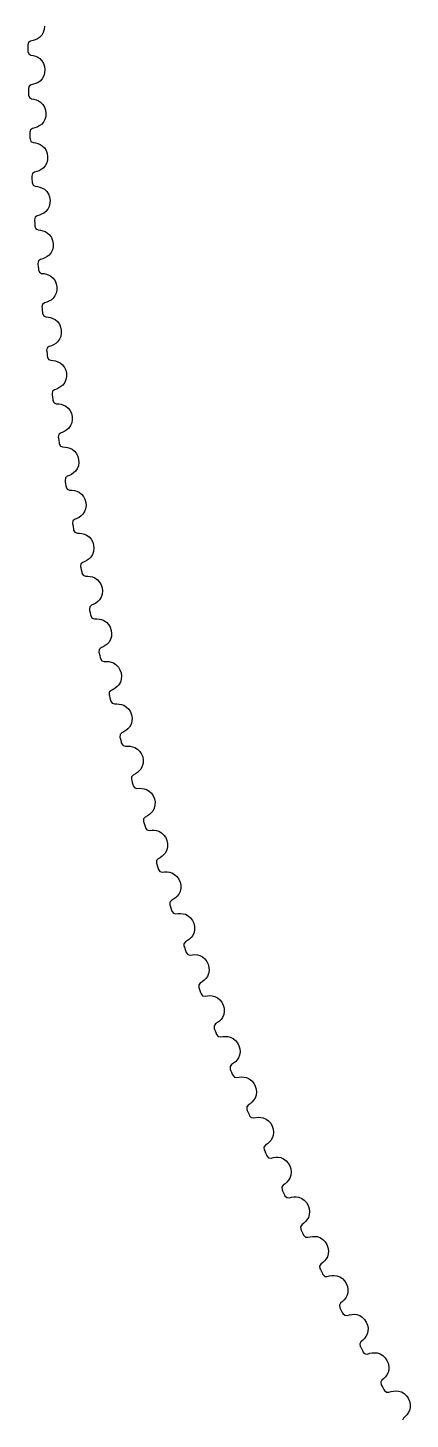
# Model space of a CAD drawing. Header units: metres. Extents: x -127 to 127, y -127 to 127.
# Drawn here: x -127.1 to -109.6, y -63.5 to -0.1 of the extents above; entities that cross this region are included whole.
import ezdxf

# ---------------------------------------------------------------- set-up
doc = ezdxf.new("R2010")
doc.units = ezdxf.units.M

msp = doc.modelspace()

# ---------------------------------------------------------------- linework, layer by layer
for p, q in [((-126.303, 0), (-126.317, -0.14429)), ((-126.724, -0.6204), (-126.829, -0.656)), ((-126.623, -0.57219), (-126.724, -0.6204)), ((-126.527, -0.512), (-126.623, -0.57219)), ((-126.43, -0.40617), (-126.527, -0.512)), ((-126.36, -0.28165), (-126.43, -0.40617)), ((-126.317, -0.14429), (-126.36, -0.28165)), ((-127.03, -0.7346), (-127.067, -0.84717)), ((-127.067, -0.84717), (-127.067, -0.8982)), ((-127.067, -0.8982), (-127.066, -0.99799)), ((-127.066, -0.99799), (-127.065, -1.09779)), ((-127.065, -1.09779), (-127.065, -1.14882)), ((-127.065, -1.14882), (-127.026, -1.26065)), ((-126.937, -0.67839), (-127.03, -0.7346)), ((-127.026, -1.26065), (-126.932, -1.31553)), ((-126.829, -0.656), (-126.937, -0.67839)), ((-126.932, -1.31553), (-126.823, -1.33617)), ((-126.823, -1.33617), (-126.718, -1.37002)), ((-126.718, -1.37002), (-126.617, -1.41662)), ((-126.617, -1.41662), (-126.52, -1.47547)), ((-126.52, -1.47547), (-126.421, -1.57976)), ((-126.421, -1.57976), (-126.349, -1.70316)), ((-126.349, -1.70316), (-126.304, -1.83983)), ((-126.304, -1.83983), (-126.287, -1.98388)), ((-126.504, -2.49934), (-126.599, -2.56104)), ((-126.408, -2.392), (-126.504, -2.49934)), ((-126.34, -2.26639), (-126.408, -2.392)), ((-126.299, -2.12838), (-126.34, -2.26639)), ((-126.287, -1.98388), (-126.299, -2.12838)), ((-127.003, -2.72981), (-127.038, -2.84295)), ((-127.038, -2.84295), (-127.037, -2.89396)), ((-127.037, -2.89396), (-127.035, -2.99374)), ((-127.035, -2.99374), (-127.032, -3.09351)), ((-127.032, -3.09351), (-127.031, -3.14452)), ((-127.031, -3.14452), (-126.99, -3.25573)), ((-126.91, -2.67214), (-127.003, -2.72981)), ((-126.803, -2.64806), (-126.91, -2.67214)), ((-126.699, -2.61081), (-126.803, -2.64806)), ((-126.599, -2.56104), (-126.699, -2.61081)), ((-126.99, -3.25573), (-126.895, -3.30912)), ((-126.895, -3.30912), (-126.787, -3.32806)), ((-126.787, -3.32806), (-126.681, -3.36025)), ((-126.681, -3.36025), (-126.579, -3.40525)), ((-126.579, -3.40525), (-126.481, -3.46257)), ((-126.481, -3.46257), (-126.381, -3.5653)), ((-126.381, -3.5653), (-126.306, -3.68755)), ((-126.306, -3.68755), (-126.259, -3.82349)), ((-126.355, -4.37724), (-126.449, -4.48607)), ((-126.289, -4.25057), (-126.355, -4.37724)), ((-126.25, -4.11194), (-126.289, -4.25057)), ((-126.259, -3.82349), (-126.24, -3.96726)), ((-126.24, -3.96726), (-126.25, -4.11194)), ((-126.944, -4.72435), (-126.978, -4.83802)), ((-126.978, -4.83802), (-126.976, -4.88902)), ((-126.976, -4.88902), (-126.972, -4.98874)), ((-126.972, -4.98874), (-126.968, -5.08846)), ((-126.853, -4.66523), (-126.944, -4.72435)), ((-126.746, -4.63946), (-126.853, -4.66523)), ((-126.642, -4.60059), (-126.746, -4.63946)), ((-126.543, -4.54925), (-126.642, -4.60059)), ((-126.449, -4.48607), (-126.543, -4.54925)), ((-126.968, -5.08846), (-126.966, -5.13945)), ((-126.966, -5.13945), (-126.924, -5.25)), ((-126.924, -5.25), (-126.828, -5.3019)), ((-126.828, -5.3019), (-126.719, -5.31912)), ((-126.719, -5.31912), (-126.613, -5.34966)), ((-126.613, -5.34966), (-126.51, -5.39305)), ((-126.51, -5.39305), (-126.411, -5.44882)), ((-126.411, -5.44882), (-126.309, -5.54996)), ((-126.309, -5.54996), (-126.233, -5.67103)), ((-126.233, -5.67103), (-126.184, -5.80622)), ((-126.206, -6.2337), (-126.271, -6.3614)), ((-126.17, -6.09448), (-126.206, -6.2337)), ((-126.184, -5.80622), (-126.162, -5.94967)), ((-126.162, -5.94967), (-126.17, -6.09448)), ((-126.854, -6.71772), (-126.886, -6.83191)), ((-126.886, -6.83191), (-126.883, -6.88286)), ((-126.883, -6.88286), (-126.878, -6.98252)), ((-126.764, -6.65717), (-126.854, -6.71772)), ((-126.657, -6.62972), (-126.764, -6.65717)), ((-126.554, -6.58923), (-126.657, -6.62972)), ((-126.456, -6.53634), (-126.554, -6.58923)), ((-126.363, -6.47169), (-126.456, -6.53634)), ((-126.271, -6.3614), (-126.363, -6.47169)), ((-126.878, -6.98252), (-126.872, -7.08216)), ((-126.872, -7.08216), (-126.87, -7.13311)), ((-126.87, -7.13311), (-126.825, -7.24298)), ((-126.825, -7.24298), (-126.729, -7.29336)), ((-126.729, -7.29336), (-126.62, -7.30888)), ((-126.62, -7.30888), (-126.513, -7.33774)), ((-126.513, -7.33774), (-126.409, -7.37951)), ((-126.409, -7.37951), (-126.31, -7.43373)), ((-126.31, -7.43373), (-126.206, -7.53325)), ((-126.206, -7.53325), (-126.128, -7.65311)), ((-126.093, -8.2153), (-126.155, -8.34399)), ((-126.128, -7.65311), (-126.077, -7.78751)), ((-126.059, -8.07553), (-126.093, -8.2153)), ((-126.077, -7.78751), (-126.053, -7.93061)), ((-126.053, -7.93061), (-126.059, -8.07553)), ((-126.733, -8.70943), (-126.763, -8.82411)), ((-126.763, -8.82411), (-126.76, -8.87501)), ((-126.76, -8.87501), (-126.753, -8.97457)), ((-126.644, -8.64747), (-126.733, -8.70943)), ((-126.537, -8.61835), (-126.644, -8.64747)), ((-126.435, -8.57624), (-126.537, -8.61835)), ((-126.338, -8.52181), (-126.435, -8.57624)), ((-126.246, -8.45571), (-126.338, -8.52181)), ((-126.155, -8.34399), (-126.246, -8.45571)), ((-126.753, -8.97457), (-126.746, -9.07412)), ((-126.746, -9.07412), (-126.742, -9.12501)), ((-126.742, -9.12501), (-126.696, -9.23418)), ((-126.696, -9.23418), (-126.599, -9.28303)), ((-126.599, -9.28303), (-126.489, -9.29683)), ((-126.489, -9.29683), (-126.382, -9.32402)), ((-126.382, -9.32402), (-126.278, -9.36415)), ((-126.278, -9.36415), (-126.178, -9.4168)), ((-126.178, -9.4168), (-126.072, -9.51468)), ((-126.072, -9.51468), (-125.992, -9.6333)), ((-125.992, -9.6333), (-125.939, -9.76688)), ((-125.916, -10.0546), (-125.948, -10.1949)), ((-125.939, -9.76688), (-125.913, -9.90959)), ((-125.913, -9.90959), (-125.916, -10.0546)), ((-126.581, -10.699), (-126.609, -10.8141)), ((-126.492, -10.6356), (-126.581, -10.699)), ((-126.386, -10.6048), (-126.492, -10.6356)), ((-126.285, -10.5611), (-126.386, -10.6048)), ((-126.188, -10.5052), (-126.285, -10.5611)), ((-126.097, -10.4376), (-126.188, -10.5052)), ((-126.009, -10.3245), (-126.097, -10.4376)), ((-125.948, -10.1949), (-126.009, -10.3245)), ((-126.609, -10.8141), (-126.605, -10.865)), ((-126.605, -10.865), (-126.596, -10.9644)), ((-126.596, -10.9644), (-126.587, -11.0638)), ((-126.587, -11.0638), (-126.583, -11.1147)), ((-126.583, -11.1147), (-126.535, -11.2231)), ((-126.535, -11.2231), (-126.437, -11.2704)), ((-126.437, -11.2704), (-126.328, -11.2825)), ((-126.328, -11.2825), (-126.22, -11.308)), ((-126.22, -11.308), (-126.115, -11.3465)), ((-126.115, -11.3465), (-126.014, -11.3975)), ((-126.014, -11.3975), (-125.907, -11.4938)), ((-125.907, -11.4938), (-125.826, -11.6111)), ((-125.826, -11.6111), (-125.77, -11.7438)), ((-125.743, -12.0311), (-125.773, -12.1719)), ((-125.77, -11.7438), (-125.742, -11.8861)), ((-125.742, -11.8861), (-125.743, -12.0311)), ((-126.397, -12.6859), (-126.423, -12.8015)), ((-126.309, -12.6212), (-126.397, -12.6859)), ((-126.204, -12.5887), (-126.309, -12.6212)), ((-126.103, -12.5434), (-126.204, -12.5887)), ((-126.008, -12.486), (-126.103, -12.5434)), ((-125.918, -12.417), (-126.008, -12.486)), ((-125.831, -12.3025), (-125.918, -12.417)), ((-125.773, -12.1719), (-125.831, -12.3025)), ((-126.423, -12.8015), (-126.418, -12.8523)), ((-126.418, -12.8523), (-126.408, -12.9515)), ((-126.408, -12.9515), (-126.398, -13.0508)), ((-126.398, -13.0508), (-126.393, -13.1016)), ((-126.393, -13.1016), (-126.343, -13.2092)), ((-126.343, -13.2092), (-126.244, -13.255)), ((-126.244, -13.255), (-126.135, -13.2654)), ((-126.135, -13.2654), (-126.027, -13.2892)), ((-126.027, -13.2892), (-125.921, -13.326)), ((-125.921, -13.326), (-125.819, -13.3755)), ((-125.819, -13.3755), (-125.711, -13.47)), ((-125.711, -13.47), (-125.628, -13.5861)), ((-125.628, -13.5861), (-125.57, -13.7179)), ((-125.57, -13.7179), (-125.54, -13.8597)), ((-125.54, -13.8597), (-125.538, -14.0047)), ((-125.991, -14.5695), (-126.096, -14.6036)), ((-125.891, -14.5226), (-125.991, -14.5695)), ((-125.796, -14.4637), (-125.891, -14.5226)), ((-125.707, -14.3933), (-125.796, -14.4637)), ((-125.622, -14.2774), (-125.707, -14.3933)), ((-125.566, -14.146), (-125.622, -14.2774)), ((-125.538, -14.0047), (-125.566, -14.146)), ((-126.182, -14.6697), (-126.207, -14.7857)), ((-126.207, -14.7857), (-126.201, -14.8364)), ((-126.201, -14.8364), (-126.189, -14.9355)), ((-126.189, -14.9355), (-126.177, -15.0346)), ((-126.096, -14.6036), (-126.182, -14.6697)), ((-126.177, -15.0346), (-126.171, -15.0852)), ((-126.171, -15.0852), (-126.12, -15.1921)), ((-126.12, -15.1921), (-126.021, -15.2363)), ((-126.021, -15.2363), (-125.911, -15.245)), ((-125.911, -15.245), (-125.803, -15.2671)), ((-125.803, -15.2671), (-125.697, -15.3023)), ((-125.697, -15.3023), (-125.594, -15.3501)), ((-125.594, -15.3501), (-125.484, -15.4429)), ((-125.484, -15.4429), (-125.399, -15.5577)), ((-125.399, -15.5577), (-125.339, -15.6886)), ((-125.339, -15.6886), (-125.307, -15.8299)), ((-125.307, -15.8299), (-125.303, -15.9749)), ((-125.647, -16.4982), (-125.746, -16.5467)), ((-125.553, -16.4378), (-125.647, -16.4982)), ((-125.466, -16.3661), (-125.553, -16.4378)), ((-125.382, -16.2489), (-125.466, -16.3661)), ((-125.328, -16.1165), (-125.382, -16.2489)), ((-125.303, -15.9749), (-125.328, -16.1165)), ((-125.936, -16.6499), (-125.959, -16.7662)), ((-125.959, -16.7662), (-125.952, -16.8168)), ((-125.952, -16.8168), (-125.939, -16.9157)), ((-125.939, -16.9157), (-125.926, -17.0146)), ((-125.851, -16.5824), (-125.936, -16.6499)), ((-125.926, -17.0146), (-125.919, -17.0652)), ((-125.919, -17.0652), (-125.866, -17.1713)), ((-125.746, -16.5467), (-125.851, -16.5824)), ((-125.866, -17.1713), (-125.766, -17.2139)), ((-125.766, -17.2139), (-125.656, -17.2208)), ((-125.656, -17.2208), (-125.547, -17.2412)), ((-125.547, -17.2412), (-125.441, -17.2747)), ((-125.441, -17.2747), (-125.337, -17.321)), ((-125.337, -17.321), (-125.226, -17.4121)), ((-125.226, -17.4121), (-125.139, -17.5254)), ((-125.139, -17.5254), (-125.077, -17.6554)), ((-125.077, -17.6554), (-125.043, -17.7962)), ((-125.193, -18.3348), (-125.28, -18.4079)), ((-125.112, -18.2163), (-125.193, -18.3348)), ((-125.06, -18.0831), (-125.112, -18.2163)), ((-125.037, -17.9411), (-125.06, -18.0831)), ((-125.043, -17.7962), (-125.037, -17.9411)), ((-125.659, -18.6259), (-125.68, -18.7426)), ((-125.68, -18.7426), (-125.673, -18.7931)), ((-125.673, -18.7931), (-125.658, -18.8918)), ((-125.575, -18.5571), (-125.659, -18.6259)), ((-125.658, -18.8918), (-125.643, -18.9905)), ((-125.643, -18.9905), (-125.635, -19.0409)), ((-125.471, -18.5198), (-125.575, -18.5571)), ((-125.372, -18.4698), (-125.471, -18.5198)), ((-125.28, -18.4079), (-125.372, -18.4698)), ((-125.635, -19.0409), (-125.581, -19.1462)), ((-125.581, -19.1462), (-125.48, -19.1872)), ((-125.48, -19.1872), (-125.37, -19.1924)), ((-125.37, -19.1924), (-125.261, -19.2111)), ((-125.261, -19.2111), (-125.154, -19.2429)), ((-125.154, -19.2429), (-125.05, -19.2875)), ((-125.05, -19.2875), (-124.937, -19.3769)), ((-124.937, -19.3769), (-124.848, -19.4889)), ((-124.848, -19.4889), (-124.785, -19.6178)), ((-124.785, -19.6178), (-124.748, -19.7581)), ((-124.89, -20.2989), (-124.975, -20.3734)), ((-124.81, -20.1792), (-124.89, -20.2989)), ((-124.76, -20.0452), (-124.81, -20.1792)), ((-124.739, -19.9029), (-124.76, -20.0452)), ((-124.748, -19.7581), (-124.739, -19.9029)), ((-125.351, -20.5974), (-125.37, -20.7144)), ((-125.37, -20.7144), (-125.362, -20.7648)), ((-125.362, -20.7648), (-125.346, -20.8632)), ((-125.268, -20.5273), (-125.351, -20.5974)), ((-125.346, -20.8632), (-125.329, -20.9617)), ((-125.165, -20.4883), (-125.268, -20.5273)), ((-125.067, -20.4368), (-125.165, -20.4883)), ((-124.975, -20.3734), (-125.067, -20.4368)), ((-125.329, -20.9617), (-125.321, -21.012)), ((-125.321, -21.012), (-125.265, -21.1163)), ((-125.265, -21.1163), (-125.163, -21.1558)), ((-125.163, -21.1558), (-125.053, -21.1593)), ((-125.053, -21.1593), (-124.944, -21.1762)), ((-124.944, -21.1762), (-124.836, -21.2064)), ((-124.836, -21.2064), (-124.731, -21.2494)), ((-124.731, -21.2494), (-124.617, -21.3369)), ((-124.617, -21.3369), (-124.527, -21.4475)), ((-124.527, -21.4475), (-124.461, -21.5754)), ((-124.478, -22.1372), (-124.555, -22.2581)), ((-124.43, -22.0024), (-124.478, -22.1372)), ((-124.461, -21.5754), (-124.422, -21.7151)), ((-124.411, -21.8597), (-124.43, -22.0024)), ((-124.422, -21.7151), (-124.411, -21.8597)), ((-125.012, -22.5638), (-125.029, -22.6811)), ((-125.029, -22.6811), (-125.02, -22.7313)), ((-125.02, -22.7313), (-125.002, -22.8295)), ((-124.93, -22.4924), (-125.012, -22.5638)), ((-125.002, -22.8295), (-124.984, -22.9277)), ((-124.827, -22.4518), (-124.93, -22.4924)), ((-124.73, -22.3987), (-124.827, -22.4518)), ((-124.639, -22.3339), (-124.73, -22.3987)), ((-124.555, -22.2581), (-124.639, -22.3339)), ((-124.984, -22.9277), (-124.975, -22.9778)), ((-124.975, -22.9778), (-124.918, -23.0813)), ((-124.918, -23.0813), (-124.815, -23.1192)), ((-124.815, -23.1192), (-124.705, -23.1209)), ((-124.705, -23.1209), (-124.596, -23.1362)), ((-124.596, -23.1362), (-124.488, -23.1646)), ((-124.488, -23.1646), (-124.382, -23.2059)), ((-124.382, -23.2059), (-124.267, -23.2917)), ((-124.267, -23.2917), (-124.174, -23.4008)), ((-124.174, -23.4008), (-124.107, -23.5277)), ((-124.115, -24.0896), (-124.19, -24.2118)), ((-124.069, -23.9541), (-124.115, -24.0896)), ((-124.107, -23.5277), (-124.065, -23.6668)), ((-124.053, -23.8112), (-124.069, -23.9541)), ((-124.065, -23.6668), (-124.053, -23.8112)), ((-124.642, -24.5246), (-124.658, -24.6422)), ((-124.658, -24.6422), (-124.648, -24.6922)), ((-124.648, -24.6922), (-124.628, -24.7901)), ((-124.561, -24.4519), (-124.642, -24.5246)), ((-124.459, -24.4097), (-124.561, -24.4519)), ((-124.363, -24.3551), (-124.459, -24.4097)), ((-124.273, -24.2889), (-124.363, -24.3551)), ((-124.19, -24.2118), (-124.273, -24.2889)), ((-124.628, -24.7901), (-124.609, -24.888)), ((-124.609, -24.888), (-124.599, -24.938)), ((-124.599, -24.938), (-124.54, -25.0406)), ((-124.54, -25.0406), (-124.437, -25.0768)), ((-124.437, -25.0768), (-124.327, -25.0768)), ((-124.327, -25.0768), (-124.217, -25.0904)), ((-124.217, -25.0904), (-124.109, -25.1171)), ((-124.109, -25.1171), (-124.002, -25.1568)), ((-124.002, -25.1568), (-123.886, -25.2407)), ((-123.886, -25.2407), (-123.792, -25.3484)), ((-123.792, -25.3484), (-123.722, -25.4742)), ((-123.722, -25.4742), (-123.678, -25.6126)), ((-123.677, -25.9), (-123.721, -26.0362)), ((-123.678, -25.6126), (-123.663, -25.7568)), ((-123.663, -25.7568), (-123.677, -25.9)), ((-124.242, -26.4794), (-124.255, -26.5972)), ((-124.255, -26.5972), (-124.245, -26.6471)), ((-124.245, -26.6471), (-124.224, -26.7446)), ((-124.162, -26.4054), (-124.242, -26.4794)), ((-124.061, -26.3616), (-124.162, -26.4054)), ((-123.965, -26.3055), (-124.061, -26.3616)), ((-123.876, -26.2379), (-123.965, -26.3055)), ((-123.795, -26.1595), (-123.876, -26.2379)), ((-123.721, -26.0362), (-123.795, -26.1595)), ((-124.224, -26.7446), (-124.203, -26.8422)), ((-124.203, -26.8422), (-124.192, -26.8921)), ((-124.192, -26.8921), (-124.131, -26.9937)), ((-124.131, -26.9937), (-124.028, -27.0283)), ((-124.028, -27.0283), (-123.917, -27.0266)), ((-123.917, -27.0266), (-123.808, -27.0384)), ((-123.808, -27.0384), (-123.699, -27.0635)), ((-123.699, -27.0635), (-123.592, -27.1014)), ((-123.592, -27.1014), (-123.474, -27.1835)), ((-123.474, -27.1835), (-123.378, -27.2897)), ((-123.378, -27.2897), (-123.306, -27.4144)), ((-123.306, -27.4144), (-123.261, -27.5521)), ((-123.255, -27.8394), (-123.297, -27.9763)), ((-123.261, -27.5521), (-123.243, -27.696)), ((-123.243, -27.696), (-123.255, -27.8394)), ((-123.81, -28.4276), (-123.822, -28.5456)), ((-123.822, -28.5456), (-123.811, -28.5953)), ((-123.732, -28.3524), (-123.81, -28.4276)), ((-123.631, -28.307), (-123.732, -28.3524)), ((-123.537, -28.2495), (-123.631, -28.307)), ((-123.449, -28.1804), (-123.537, -28.2495)), ((-123.369, -28.1008), (-123.449, -28.1804)), ((-123.297, -27.9763), (-123.369, -28.1008)), ((-123.811, -28.5953), (-123.788, -28.6926)), ((-123.788, -28.6926), (-123.766, -28.7898)), ((-123.766, -28.7898), (-123.754, -28.8395)), ((-123.754, -28.8395), (-123.692, -28.9401)), ((-123.692, -28.9401), (-123.588, -28.9731)), ((-123.588, -28.9731), (-123.478, -28.9696)), ((-123.478, -28.9696), (-123.368, -28.9797)), ((-123.368, -28.9797), (-123.258, -29.0031)), ((-123.258, -29.0031), (-123.151, -29.0394)), ((-123.151, -29.0394), (-123.032, -29.1196)), ((-123.032, -29.1196), (-122.934, -29.2243)), ((-122.934, -29.2243), (-122.861, -29.3478)), ((-122.861, -29.3478), (-122.813, -29.4848)), ((-122.803, -29.772), (-122.842, -29.9095)), ((-122.813, -29.4848), (-122.793, -29.6284)), ((-122.793, -29.6284), (-122.803, -29.772)), ((-123.349, -30.3688), (-123.358, -30.487)), ((-123.271, -30.2924), (-123.349, -30.3688)), ((-123.171, -30.2455), (-123.271, -30.2924)), ((-123.078, -30.1864), (-123.171, -30.2455)), ((-122.991, -30.116), (-123.078, -30.1864)), ((-122.912, -30.0351), (-122.991, -30.116)), ((-122.842, -29.9095), (-122.912, -30.0351)), ((-123.358, -30.487), (-123.346, -30.5365)), ((-123.346, -30.5365), (-123.322, -30.6334)), ((-123.322, -30.6334), (-123.298, -30.7302)), ((-123.298, -30.7302), (-123.286, -30.7798)), ((-123.286, -30.7798), (-123.222, -30.8794)), ((-123.222, -30.8794), (-123.117, -30.9108)), ((-123.117, -30.9108), (-123.007, -30.9056)), ((-123.007, -30.9056), (-122.897, -30.9139)), ((-122.897, -30.9139), (-122.788, -30.9356)), ((-122.788, -30.9356), (-122.68, -30.9702)), ((-122.68, -30.9702), (-122.559, -31.0485)), ((-122.559, -31.0485), (-122.46, -31.1516)), ((-122.46, -31.1516), (-122.385, -31.274)), ((-122.385, -31.274), (-122.335, -31.4102)), ((-122.32, -31.6972), (-122.357, -31.8353)), ((-122.335, -31.4102), (-122.313, -31.5535)), ((-122.313, -31.5535), (-122.32, -31.6972)), ((-122.856, -32.3026), (-122.864, -32.4209)), ((-122.78, -32.2249), (-122.856, -32.3026)), ((-122.681, -32.1764), (-122.78, -32.2249)), ((-122.589, -32.1159), (-122.681, -32.1764)), ((-122.503, -32.0442), (-122.589, -32.1159)), ((-122.425, -31.962), (-122.503, -32.0442)), ((-122.357, -31.8353), (-122.425, -31.962)), ((-122.864, -32.4209), (-122.851, -32.4702)), ((-122.851, -32.4702), (-122.826, -32.5667)), ((-122.826, -32.5667), (-122.8, -32.6631)), ((-122.8, -32.6631), (-122.787, -32.7124)), ((-122.787, -32.7124), (-122.722, -32.8111)), ((-122.722, -32.8111), (-122.617, -32.8408)), ((-122.617, -32.8408), (-122.507, -32.8339)), ((-122.507, -32.8339), (-122.396, -32.8405)), ((-122.396, -32.8405), (-122.287, -32.8604)), ((-122.287, -32.8604), (-122.178, -32.8933)), ((-122.178, -32.8933), (-122.056, -32.9698)), ((-122.056, -32.9698), (-121.956, -33.0713)), ((-121.956, -33.0713), (-121.878, -33.1925)), ((-121.878, -33.1925), (-121.826, -33.3279)), ((-121.807, -33.6146), (-121.842, -33.7533)), ((-121.826, -33.3279), (-121.802, -33.4709)), ((-121.802, -33.4709), (-121.807, -33.6146)), ((-122.334, -34.2283), (-122.34, -34.3467)), ((-122.259, -34.1495), (-122.334, -34.2283)), ((-122.16, -34.0994), (-122.259, -34.1495)), ((-122.069, -34.0375), (-122.16, -34.0994)), ((-121.985, -33.9644), (-122.069, -34.0375)), ((-121.908, -33.881), (-121.985, -33.9644)), ((-121.842, -33.7533), (-121.908, -33.881)), ((-122.34, -34.3467), (-122.326, -34.3959)), ((-122.326, -34.3959), (-122.299, -34.4919)), ((-122.299, -34.4919), (-122.272, -34.588)), ((-122.272, -34.588), (-122.258, -34.6371)), ((-122.258, -34.6371), (-122.191, -34.7346)), ((-122.191, -34.7346), (-122.086, -34.7627)), ((-122.086, -34.7627), (-121.976, -34.7541)), ((-121.976, -34.7541), (-121.865, -34.759)), ((-121.865, -34.759), (-121.755, -34.7772)), ((-121.755, -34.7772), (-121.646, -34.8083)), ((-121.646, -34.8083), (-121.523, -34.8829)), ((-121.523, -34.8829), (-121.421, -34.9828)), ((-121.421, -34.9828), (-121.342, -35.1028)), ((-121.342, -35.1028), (-121.288, -35.2373)), ((-121.264, -35.5237), (-121.297, -35.6629)), ((-121.288, -35.2373), (-121.261, -35.3799)), ((-121.261, -35.3799), (-121.264, -35.5237)), ((-121.781, -36.1457), (-121.785, -36.2641)), ((-121.707, -36.0656), (-121.781, -36.1457)), ((-121.61, -36.014), (-121.707, -36.0656)), ((-121.519, -35.9507), (-121.61, -36.014)), ((-121.436, -35.8763), (-121.519, -35.9507)), ((-121.361, -35.7917), (-121.436, -35.8763)), ((-121.297, -35.6629), (-121.361, -35.7917)), ((-121.785, -36.2641), (-121.771, -36.313)), ((-121.771, -36.313), (-121.742, -36.4087)), ((-121.742, -36.4087), (-121.714, -36.5043)), ((-121.714, -36.5043), (-121.699, -36.5531)), ((-121.699, -36.5531), (-121.63, -36.6497)), ((-121.63, -36.6497), (-121.525, -36.6761)), ((-121.525, -36.6761), (-121.415, -36.6657)), ((-121.415, -36.6657), (-121.304, -36.6689)), ((-121.304, -36.6689), (-121.194, -36.6853)), ((-121.194, -36.6853), (-121.085, -36.7148)), ((-121.085, -36.7148), (-120.961, -36.7874)), ((-120.961, -36.7874), (-120.857, -36.8857)), ((-120.857, -36.8857), (-120.775, -37.0044)), ((-120.775, -37.0044), (-120.719, -37.1381)), ((-120.691, -37.4241), (-120.722, -37.5638)), ((-120.719, -37.1381), (-120.691, -37.2802)), ((-120.691, -37.2802), (-120.691, -37.4241)), ((-121.198, -38.054), (-121.201, -38.1726)), ((-121.126, -37.9729), (-121.198, -38.054)), ((-121.029, -37.9198), (-121.126, -37.9729)), ((-120.94, -37.855), (-121.029, -37.9198)), ((-120.857, -37.7793), (-120.94, -37.855)), ((-120.783, -37.6935), (-120.857, -37.7793)), ((-120.722, -37.5638), (-120.783, -37.6935)), ((-121.201, -38.1726), (-121.185, -38.2212)), ((-121.185, -38.2212), (-121.155, -38.3164)), ((-121.155, -38.3164), (-121.125, -38.4116)), ((-121.125, -38.4116), (-121.11, -38.4602)), ((-121.11, -38.4602), (-121.04, -38.5556)), ((-121.04, -38.5556), (-120.934, -38.5804)), ((-120.934, -38.5804), (-120.824, -38.5683)), ((-120.824, -38.5683), (-120.714, -38.5697)), ((-120.714, -38.5697), (-120.603, -38.5844)), ((-120.603, -38.5844), (-120.493, -38.6122)), ((-120.493, -38.6122), (-120.368, -38.6828)), ((-120.368, -38.6828), (-120.262, -38.7795)), ((-120.262, -38.7795), (-120.179, -38.8969)), ((-120.179, -38.8969), (-120.121, -39.0297)), ((-120.121, -39.0297), (-120.09, -39.1714)), ((-120.088, -39.3152), (-120.117, -39.4554)), ((-120.09, -39.1714), (-120.088, -39.3152)), ((-120.514, -39.8708), (-120.586, -39.9531)), ((-120.586, -39.9531), (-120.586, -40.0716)), ((-120.419, -39.8161), (-120.514, -39.8708)), ((-120.33, -39.7499), (-120.419, -39.8161)), ((-120.249, -39.673), (-120.33, -39.7499)), ((-120.176, -39.5861), (-120.249, -39.673)), ((-120.117, -39.4554), (-120.176, -39.5861)), ((-120.586, -40.0716), (-120.57, -40.12)), ((-120.57, -40.12), (-120.539, -40.2147)), ((-120.539, -40.2147), (-120.507, -40.3094)), ((-120.507, -40.3094), (-120.491, -40.3578)), ((-120.491, -40.3578), (-120.419, -40.4521)), ((-120.419, -40.4521), (-120.313, -40.4752)), ((-120.313, -40.4752), (-120.203, -40.4613)), ((-120.203, -40.4613), (-120.093, -40.461)), ((-120.093, -40.461), (-119.982, -40.474)), ((-119.982, -40.474), (-119.872, -40.5)), ((-119.872, -40.5), (-119.745, -40.5687)), ((-119.745, -40.5687), (-119.638, -40.6637)), ((-119.638, -40.6637), (-119.553, -40.7798)), ((-119.553, -40.7798), (-119.493, -40.9116)), ((-119.493, -40.9116), (-119.46, -41.0528)), ((-119.456, -41.1966), (-119.482, -41.3372)), ((-119.46, -41.0528), (-119.456, -41.1966)), ((-119.873, -41.7588), (-119.943, -41.8422)), ((-119.943, -41.8422), (-119.942, -41.9607)), ((-119.778, -41.7027), (-119.873, -41.7588)), ((-119.691, -41.6351), (-119.778, -41.7027)), ((-119.611, -41.5569), (-119.691, -41.6351)), ((-119.54, -41.4688), (-119.611, -41.5569)), ((-119.482, -41.3372), (-119.54, -41.4688)), ((-119.942, -41.9607), (-119.925, -42.0089)), ((-119.925, -42.0089), (-119.892, -42.1031)), ((-119.892, -42.1031), (-119.859, -42.1972)), ((-119.859, -42.1972), (-119.842, -42.2454)), ((-119.842, -42.2454), (-119.769, -42.3385)), ((-119.769, -42.3385), (-119.662, -42.36)), ((-119.662, -42.36), (-119.553, -42.3444)), ((-119.553, -42.3444), (-119.442, -42.3424)), ((-119.442, -42.3424), (-119.331, -42.3536)), ((-119.331, -42.3536), (-119.221, -42.3779)), ((-119.221, -42.3779), (-119.093, -42.4446)), ((-119.093, -42.4446), (-118.985, -42.5379)), ((-118.985, -42.5379), (-118.898, -42.6526)), ((-118.898, -42.6526), (-118.836, -42.7835)), ((-118.836, -42.7835), (-118.8, -42.9242)), ((-118.794, -43.0679), (-118.818, -43.2089)), ((-118.8, -42.9242), (-118.794, -43.0679)), ((-119.202, -43.6365), (-119.271, -43.721)), ((-119.271, -43.721), (-119.268, -43.8395)), ((-119.108, -43.5789), (-119.202, -43.6365)), ((-119.022, -43.51), (-119.108, -43.5789)), ((-118.944, -43.4305), (-119.022, -43.51)), ((-118.874, -43.3414), (-118.944, -43.4305)), ((-118.818, -43.2089), (-118.874, -43.3414)), ((-119.268, -43.8395), (-119.25, -43.8874)), ((-119.25, -43.8874), (-119.216, -43.9811)), ((-119.216, -43.9811), (-119.181, -44.0747)), ((-119.181, -44.0747), (-119.164, -44.1226)), ((-119.164, -44.1226), (-119.089, -44.2146)), ((-119.089, -44.2146), (-118.982, -44.2343)), ((-118.982, -44.2343), (-118.873, -44.2171)), ((-118.873, -44.2171), (-118.763, -44.2133)), ((-118.763, -44.2133), (-118.651, -44.2228)), ((-118.651, -44.2228), (-118.54, -44.2453)), ((-118.54, -44.2453), (-118.412, -44.31)), ((-118.412, -44.31), (-118.302, -44.4016)), ((-118.302, -44.4016), (-118.214, -44.5149)), ((-118.214, -44.5149), (-118.149, -44.6448)), ((-118.149, -44.6448), (-118.112, -44.7849)), ((-118.103, -44.9285), (-118.125, -45.0698)), ((-118.112, -44.7849), (-118.103, -44.9285)), ((-118.502, -45.5035), (-118.57, -45.5891)), ((-118.57, -45.5891), (-118.565, -45.7075)), ((-118.409, -45.4444), (-118.502, -45.5035)), ((-118.324, -45.3741), (-118.409, -45.4444)), ((-118.247, -45.2934), (-118.324, -45.3741)), ((-118.178, -45.2032), (-118.247, -45.2934)), ((-118.125, -45.0698), (-118.178, -45.2032)), ((-118.565, -45.7075), (-118.546, -45.7551)), ((-118.546, -45.7551), (-118.51, -45.8482)), ((-118.51, -45.8482), (-118.474, -45.9413)), ((-118.474, -45.9413), (-118.456, -45.9888)), ((-118.456, -45.9888), (-118.38, -46.0797)), ((-118.38, -46.0797), (-118.272, -46.0977)), ((-118.272, -46.0977), (-118.164, -46.0788)), ((-118.164, -46.0788), (-118.053, -46.0733)), ((-118.053, -46.0733), (-117.942, -46.081)), ((-117.942, -46.081), (-117.831, -46.1018)), ((-117.831, -46.1018), (-117.701, -46.1644)), ((-117.701, -46.1644), (-117.59, -46.2543)), ((-117.59, -46.2543), (-117.5, -46.3663)), ((-117.5, -46.3663), (-117.433, -46.4951)), ((-117.402, -46.9197), (-117.454, -47.0539)), ((-117.433, -46.4951), (-117.394, -46.6346)), ((-117.383, -46.778), (-117.402, -46.9197)), ((-117.394, -46.6346), (-117.383, -46.778)), ((-117.773, -47.3592), (-117.839, -47.4458)), ((-117.839, -47.4458), (-117.832, -47.5642)), ((-117.832, -47.5642), (-117.813, -47.6115)), ((-117.681, -47.2987), (-117.773, -47.3592)), ((-117.597, -47.2271), (-117.681, -47.2987)), ((-117.521, -47.1452), (-117.597, -47.2271)), ((-117.454, -47.0539), (-117.521, -47.1452)), ((-117.813, -47.6115), (-117.776, -47.704)), ((-117.776, -47.704), (-117.738, -47.7965)), ((-117.738, -47.7965), (-117.719, -47.8438)), ((-117.719, -47.8438), (-117.642, -47.9334)), ((-117.642, -47.9334), (-117.534, -47.9498)), ((-117.534, -47.9498), (-117.426, -47.9291)), ((-117.426, -47.9291), (-117.315, -47.9219)), ((-117.315, -47.9219), (-117.204, -47.9279)), ((-117.204, -47.9279), (-117.092, -47.9469)), ((-117.092, -47.9469), (-116.962, -48.0075)), ((-116.962, -48.0075), (-116.849, -48.0956)), ((-116.849, -48.0956), (-116.757, -48.2062)), ((-116.757, -48.2062), (-116.688, -48.3339)), ((-116.651, -48.758), (-116.7, -48.893)), ((-116.688, -48.3339), (-116.647, -48.4728)), ((-116.634, -48.616), (-116.651, -48.758)), ((-116.647, -48.4728), (-116.634, -48.616)), ((-117.015, -49.2033), (-117.079, -49.2909)), ((-117.079, -49.2909), (-117.071, -49.4092)), ((-117.071, -49.4092), (-117.051, -49.4562)), ((-117.051, -49.4562), (-117.012, -49.5481)), ((-116.923, -49.1413), (-117.015, -49.2033)), ((-116.84, -49.0684), (-116.923, -49.1413)), ((-116.766, -48.9853), (-116.84, -49.0684)), ((-116.7, -48.893), (-116.766, -48.9853)), ((-117.012, -49.5481), (-116.973, -49.64)), ((-116.973, -49.64), (-116.953, -49.6869)), ((-116.953, -49.6869), (-116.874, -49.7754)), ((-116.874, -49.7754), (-116.766, -49.79)), ((-116.766, -49.79), (-116.658, -49.7677)), ((-116.658, -49.7677), (-116.548, -49.7587)), ((-116.548, -49.7587), (-116.437, -49.7629)), ((-116.437, -49.7629), (-116.324, -49.7802)), ((-116.324, -49.7802), (-116.193, -49.8387)), ((-116.193, -49.8387), (-116.079, -49.9251)), ((-116.079, -49.9251), (-115.985, -50.0341)), ((-115.985, -50.0341), (-115.915, -50.1608)), ((-115.918, -50.72), (-115.982, -50.8133)), ((-115.871, -50.5843), (-115.918, -50.72)), ((-115.915, -50.1608), (-115.871, -50.299)), ((-115.871, -50.299), (-115.855, -50.442)), ((-115.855, -50.442), (-115.871, -50.5843)), ((-116.227, -51.0352), (-116.291, -51.1238)), ((-116.291, -51.1238), (-116.28, -51.2419)), ((-116.28, -51.2419), (-116.259, -51.2886)), ((-116.259, -51.2886), (-116.219, -51.3799)), ((-116.137, -50.9718), (-116.227, -51.0352)), ((-116.219, -51.3799), (-116.179, -51.4712)), ((-116.055, -50.8976), (-116.137, -50.9718)), ((-115.982, -50.8133), (-116.055, -50.8976)), ((-116.179, -51.4712), (-116.158, -51.5178)), ((-116.158, -51.5178), (-116.078, -51.605)), ((-116.078, -51.605), (-115.97, -51.6179)), ((-115.97, -51.6179), (-115.862, -51.5939)), ((-115.862, -51.5939), (-115.752, -51.5832)), ((-115.752, -51.5832), (-115.64, -51.5857)), ((-115.64, -51.5857), (-115.528, -51.6012)), ((-115.528, -51.6012), (-115.396, -51.6577)), ((-115.396, -51.6577), (-115.281, -51.7422)), ((-115.281, -51.7422), (-115.185, -51.8498)), ((-115.185, -51.8498), (-115.113, -51.9754)), ((-115.113, -51.9754), (-115.066, -52.1128)), ((-115.169, -52.6288), (-115.241, -52.7142)), ((-115.107, -52.5345), (-115.169, -52.6288)), ((-115.062, -52.398), (-115.107, -52.5345)), ((-115.066, -52.1128), (-115.049, -52.2556)), ((-115.049, -52.2556), (-115.062, -52.398)), ((-115.411, -52.8545), (-115.473, -52.9442)), ((-115.473, -52.9442), (-115.461, -53.0621)), ((-115.461, -53.0621), (-115.439, -53.1084)), ((-115.439, -53.1084), (-115.398, -53.1991)), ((-115.322, -52.7897), (-115.411, -52.8545)), ((-115.398, -53.1991), (-115.356, -53.2897)), ((-115.356, -53.2897), (-115.334, -53.336)), ((-115.241, -52.7142), (-115.322, -52.7897)), ((-115.334, -53.336), (-115.253, -53.4219)), ((-115.253, -53.4219), (-115.145, -53.4332)), ((-115.145, -53.4332), (-115.037, -53.4074)), ((-115.037, -53.4074), (-114.928, -53.395)), ((-114.928, -53.395), (-114.816, -53.3957)), ((-114.816, -53.3957), (-114.703, -53.4095)), ((-114.703, -53.4095), (-114.57, -53.4639)), ((-114.57, -53.4639), (-114.454, -53.5466)), ((-114.454, -53.5466), (-114.357, -53.6526)), ((-114.357, -53.6526), (-114.282, -53.7771)), ((-114.282, -53.7771), (-114.234, -53.9138)), ((-114.234, -53.9138), (-114.214, -54.0563)), ((-114.399, -54.5178), (-114.479, -54.5946)), ((-114.329, -54.4313), (-114.399, -54.5178)), ((-114.267, -54.336), (-114.329, -54.4313)), ((-114.225, -54.1989), (-114.267, -54.336)), ((-114.214, -54.0563), (-114.225, -54.1989)), ((-114.567, -54.6608), (-114.627, -54.7514)), ((-114.627, -54.7514), (-114.613, -54.8691)), ((-114.613, -54.8691), (-114.591, -54.9151)), ((-114.591, -54.9151), (-114.548, -55.0051)), ((-114.479, -54.5946), (-114.567, -54.6608)), ((-114.548, -55.0051), (-114.505, -55.095)), ((-114.505, -55.095), (-114.482, -55.141)), ((-114.482, -55.141), (-114.4, -55.2256)), ((-114.184, -55.2078), (-114.075, -55.1936)), ((-114.075, -55.1936), (-113.963, -55.1926)), ((-113.963, -55.1926), (-113.85, -55.2046)), ((-113.85, -55.2046), (-113.717, -55.2569)), ((-114.4, -55.2256), (-114.291, -55.2352)), ((-114.291, -55.2352), (-114.184, -55.2078)), ((-113.717, -55.2569), (-113.599, -55.3377)), ((-113.599, -55.3377), (-113.5, -55.4423)), ((-113.5, -55.4423), (-113.423, -55.5655)), ((-113.423, -55.5655), (-113.373, -55.7014)), ((-113.373, -55.7014), (-113.351, -55.8436)), ((-113.694, -56.4536), (-113.753, -56.5451)), ((-113.607, -56.386), (-113.694, -56.4536)), ((-113.529, -56.308), (-113.607, -56.386)), ((-113.46, -56.2204), (-113.529, -56.308)), ((-113.4, -56.1241), (-113.46, -56.2204)), ((-113.359, -55.9864), (-113.4, -56.1241)), ((-113.351, -55.8436), (-113.359, -55.9864)), ((-113.753, -56.5451), (-113.737, -56.6626)), ((-113.737, -56.6626), (-113.714, -56.7083)), ((-113.714, -56.7083), (-113.67, -56.7976)), ((-113.67, -56.7976), (-113.625, -56.8868)), ((-113.625, -56.8868), (-113.602, -56.9324)), ((-113.602, -56.9324), (-113.518, -57.0157)), ((-113.518, -57.0157), (-113.409, -57.0236)), ((-113.409, -57.0236), (-113.303, -56.9945)), ((-113.303, -56.9945), (-113.194, -56.9786)), ((-113.194, -56.9786), (-113.082, -56.9758)), ((-113.082, -56.9758), (-112.969, -56.986)), ((-112.969, -56.986), (-112.835, -57.0362)), ((-112.835, -57.0362), (-112.715, -57.1152)), ((-112.715, -57.1152), (-112.615, -57.2182)), ((-112.615, -57.2182), (-112.536, -57.3402)), ((-112.536, -57.3402), (-112.484, -57.4753)), ((-112.484, -57.4753), (-112.46, -57.6171)), ((-112.46, -57.6171), (-112.466, -57.76)), ((-112.793, -58.2325), (-112.851, -58.3249)), ((-112.851, -58.3249), (-112.833, -58.4421)), ((-112.707, -58.1635), (-112.793, -58.2325)), ((-112.63, -58.0843), (-112.707, -58.1635)), ((-112.562, -57.9956), (-112.63, -58.0843)), ((-112.504, -57.8984), (-112.562, -57.9956)), ((-112.466, -57.76), (-112.504, -57.8984)), ((-112.833, -58.4421), (-112.81, -58.4874)), ((-112.81, -58.4874), (-112.764, -58.576)), ((-112.764, -58.576), (-112.718, -58.6645)), ((-112.718, -58.6645), (-112.694, -58.7098)), ((-112.694, -58.7098), (-112.608, -58.7917)), ((-112.608, -58.7917), (-112.5, -58.7979)), ((-112.5, -58.7979), (-112.394, -58.7671)), ((-112.394, -58.7671), (-112.285, -58.7495)), ((-112.285, -58.7495), (-112.173, -58.745)), ((-112.173, -58.745), (-112.06, -58.7534)), ((-112.06, -58.7534), (-111.925, -58.8015)), ((-111.925, -58.8015), (-111.804, -58.8786)), ((-111.804, -58.8786), (-111.702, -58.98)), ((-111.702, -58.98), (-111.622, -59.1008)), ((-111.622, -59.1008), (-111.567, -59.2351)), ((-111.545, -59.5194), (-111.581, -59.6584)), ((-111.567, -59.2351), (-111.541, -59.3765)), ((-111.541, -59.3765), (-111.545, -59.5194)), ((-111.865, -59.997), (-111.921, -60.0903)), ((-111.921, -60.0903), (-111.901, -60.2072)), ((-111.901, -60.2072), (-111.877, -60.2521)), ((-111.877, -60.2521), (-111.83, -60.34)), ((-111.78, -59.9267), (-111.865, -59.997)), ((-111.704, -59.8463), (-111.78, -59.9267)), ((-111.638, -59.7565), (-111.704, -59.8463)), ((-111.581, -59.6584), (-111.638, -59.7565)), ((-111.83, -60.34), (-111.782, -60.4278)), ((-111.782, -60.4278), (-111.758, -60.4727)), ((-111.758, -60.4727), (-111.671, -60.5533)), ((-111.671, -60.5533), (-111.562, -60.5577)), ((-111.562, -60.5577), (-111.457, -60.5253)), ((-111.457, -60.5253), (-111.348, -60.506)), ((-111.348, -60.506), (-111.237, -60.4997)), ((-111.237, -60.4997), (-111.123, -60.5064)), ((-111.123, -60.5064), (-110.987, -60.5523)), ((-110.987, -60.5523), (-110.866, -60.6275)), ((-110.866, -60.6275), (-110.762, -60.7273)), ((-110.762, -60.7273), (-110.68, -60.8468)), ((-110.68, -60.8468), (-110.623, -60.9802)), ((-110.685, -61.5027), (-110.75, -61.5934)), ((-110.63, -61.4037), (-110.685, -61.5027)), ((-110.596, -61.2641), (-110.63, -61.4037)), ((-110.623, -60.9802), (-110.594, -61.1211)), ((-110.594, -61.1211), (-110.596, -61.2641)), ((-110.909, -61.7467), (-110.963, -61.8409)), ((-110.963, -61.8409), (-110.942, -61.9574)), ((-110.942, -61.9574), (-110.917, -62.002)), ((-110.917, -62.002), (-110.868, -62.0891)), ((-110.825, -61.6751), (-110.909, -61.7467)), ((-110.868, -62.0891), (-110.819, -62.1761)), ((-110.75, -61.5934), (-110.825, -61.6751)), ((-110.819, -62.1761), (-110.794, -62.2206)), ((-110.794, -62.2206), (-110.706, -62.2999)), ((-110.706, -62.2999), (-110.597, -62.3026)), ((-110.597, -62.3026), (-110.492, -62.2685)), ((-110.492, -62.2685), (-110.384, -62.2475)), ((-110.384, -62.2475), (-110.273, -62.2395)), ((-110.273, -62.2395), (-110.159, -62.2443)), ((-110.159, -62.2443), (-110.023, -62.2881)), ((-110.023, -62.2881), (-109.9, -62.3614)), ((-109.9, -62.3614), (-109.795, -62.4596)), ((-109.795, -62.4596), (-109.71, -62.5778)), ((-109.71, -62.5778), (-109.652, -62.7102)), ((-109.652, -62.7102), (-109.621, -62.8507)), ((-109.842, -63.4082), (-109.925, -63.4811)), ((-109.769, -63.3254), (-109.842, -63.4082)), ((-109.706, -63.2337), (-109.769, -63.3254)), ((-109.652, -63.1338), (-109.706, -63.2337)), ((-109.62, -62.9938), (-109.652, -63.1338)), ((-109.621, -62.8507), (-109.62, -62.9938)), ((-109.925, -63.4811), (-109.978, -63.5762))]:
    msp.add_line(p, q)

doc.saveas('drawing.dxf')
